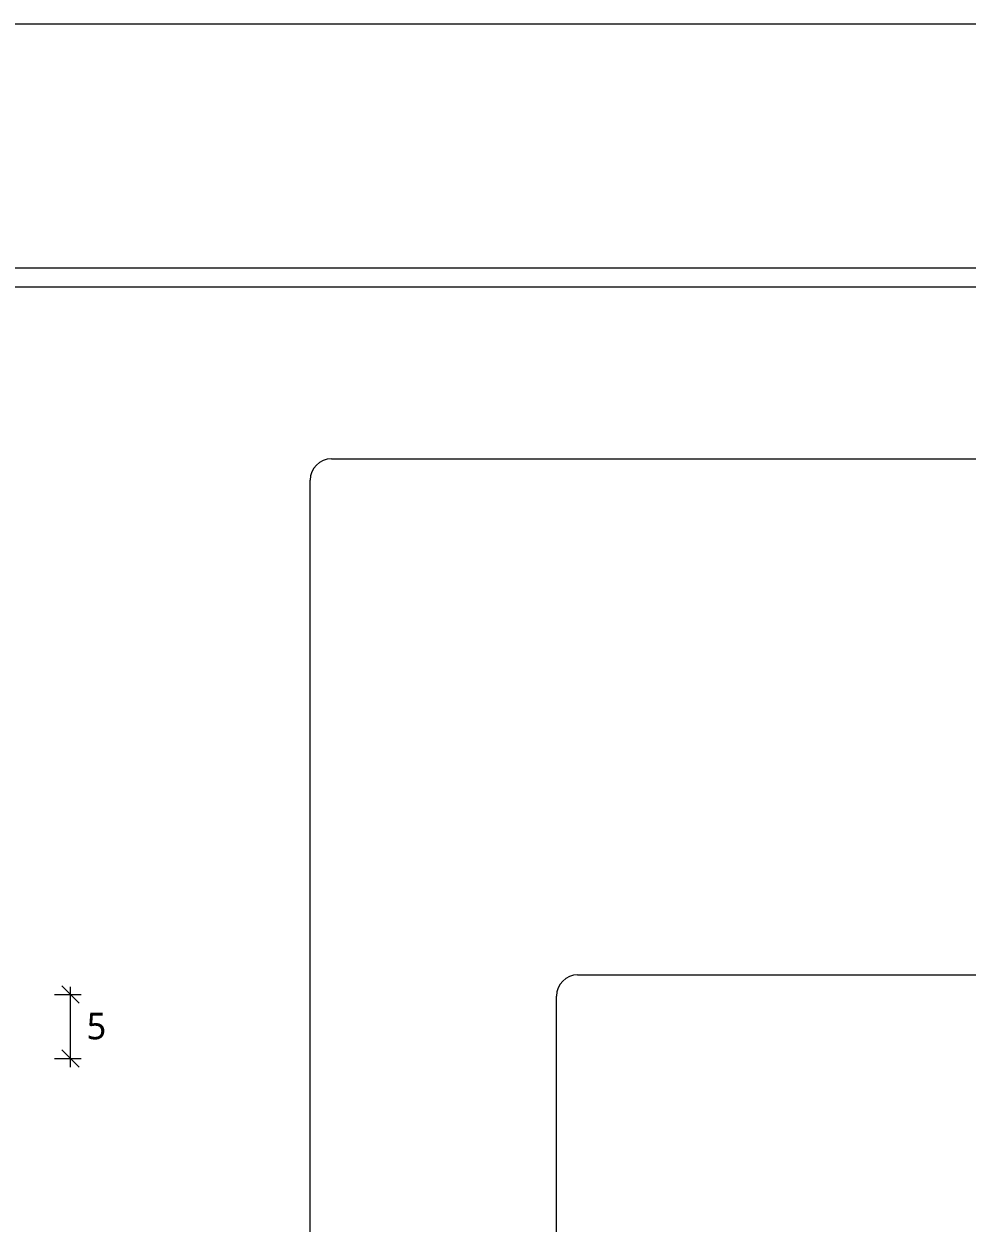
# Model space of a CAD drawing. Header units: millimetres. Extents: x 3083 to 7283, y 663 to 4579.
# Drawn here: x 4331 to 5044, y 3672 to 4579 of the extents above; entities that cross this region are included whole.
import ezdxf

# ---------------------------------------------------------------- set-up
doc = ezdxf.new("R2010")
doc.units = ezdxf.units.MM
doc.styles.add('微軟正黑體-20', font='Microsoft JhengHei.ttf', dxfattribs={"height": 20})

msp = doc.modelspace()

# ---------------------------------------------------------------- linework, layer by layer
at = {"lineweight": 5}
for p, q in [((3083.28, 4578.92), (7283.28, 4578.92)), ((3270.32, 4380.1), (7096.25, 4380.1)), ((4563.49, 4250.07, -163.19), (5325.56, 4250.07, -163.19)), ((4547.49, 3569.52, -163.19), (4547.49, 4234.07, -163.19)), ((4749.76, 3859.9), (5620.07, 3859.9)), ((4359.73, 3851.57), (4372.74, 3838.56)), ((4366.23, 3790.18), (4366.23, 3850.99)), ((4354.06, 3845.07), (4374.36, 3845.07)), ((4733.76, 2975.53), (4733.76, 3843.9)), ((4372.74, 3790.18), (4359.73, 3803.19)), ((4354.06, 3796.69), (4374.36, 3796.69))]:
    msp.add_line(p, q, dxfattribs=at)
at = {"color": 4, "lineweight": 5}
msp.add_line((7110.46, 4394.31), (3256.11, 4394.31), dxfattribs=at)
at = {"lineweight": 5}
for centre in [(4563.49, 4234.07, -163.19), (4749.76, 3843.9)]:
    msp.add_arc(centre, 16, 90, 180, dxfattribs=at)

# ---------------------------------------------------------------- texts
at = {"lineweight": 5, "style": '微軟正黑體-20'}
msp.add_text('5', height=20, dxfattribs=at).set_placement((4378.34, 3811.22))

doc.saveas('drawing.dxf')
